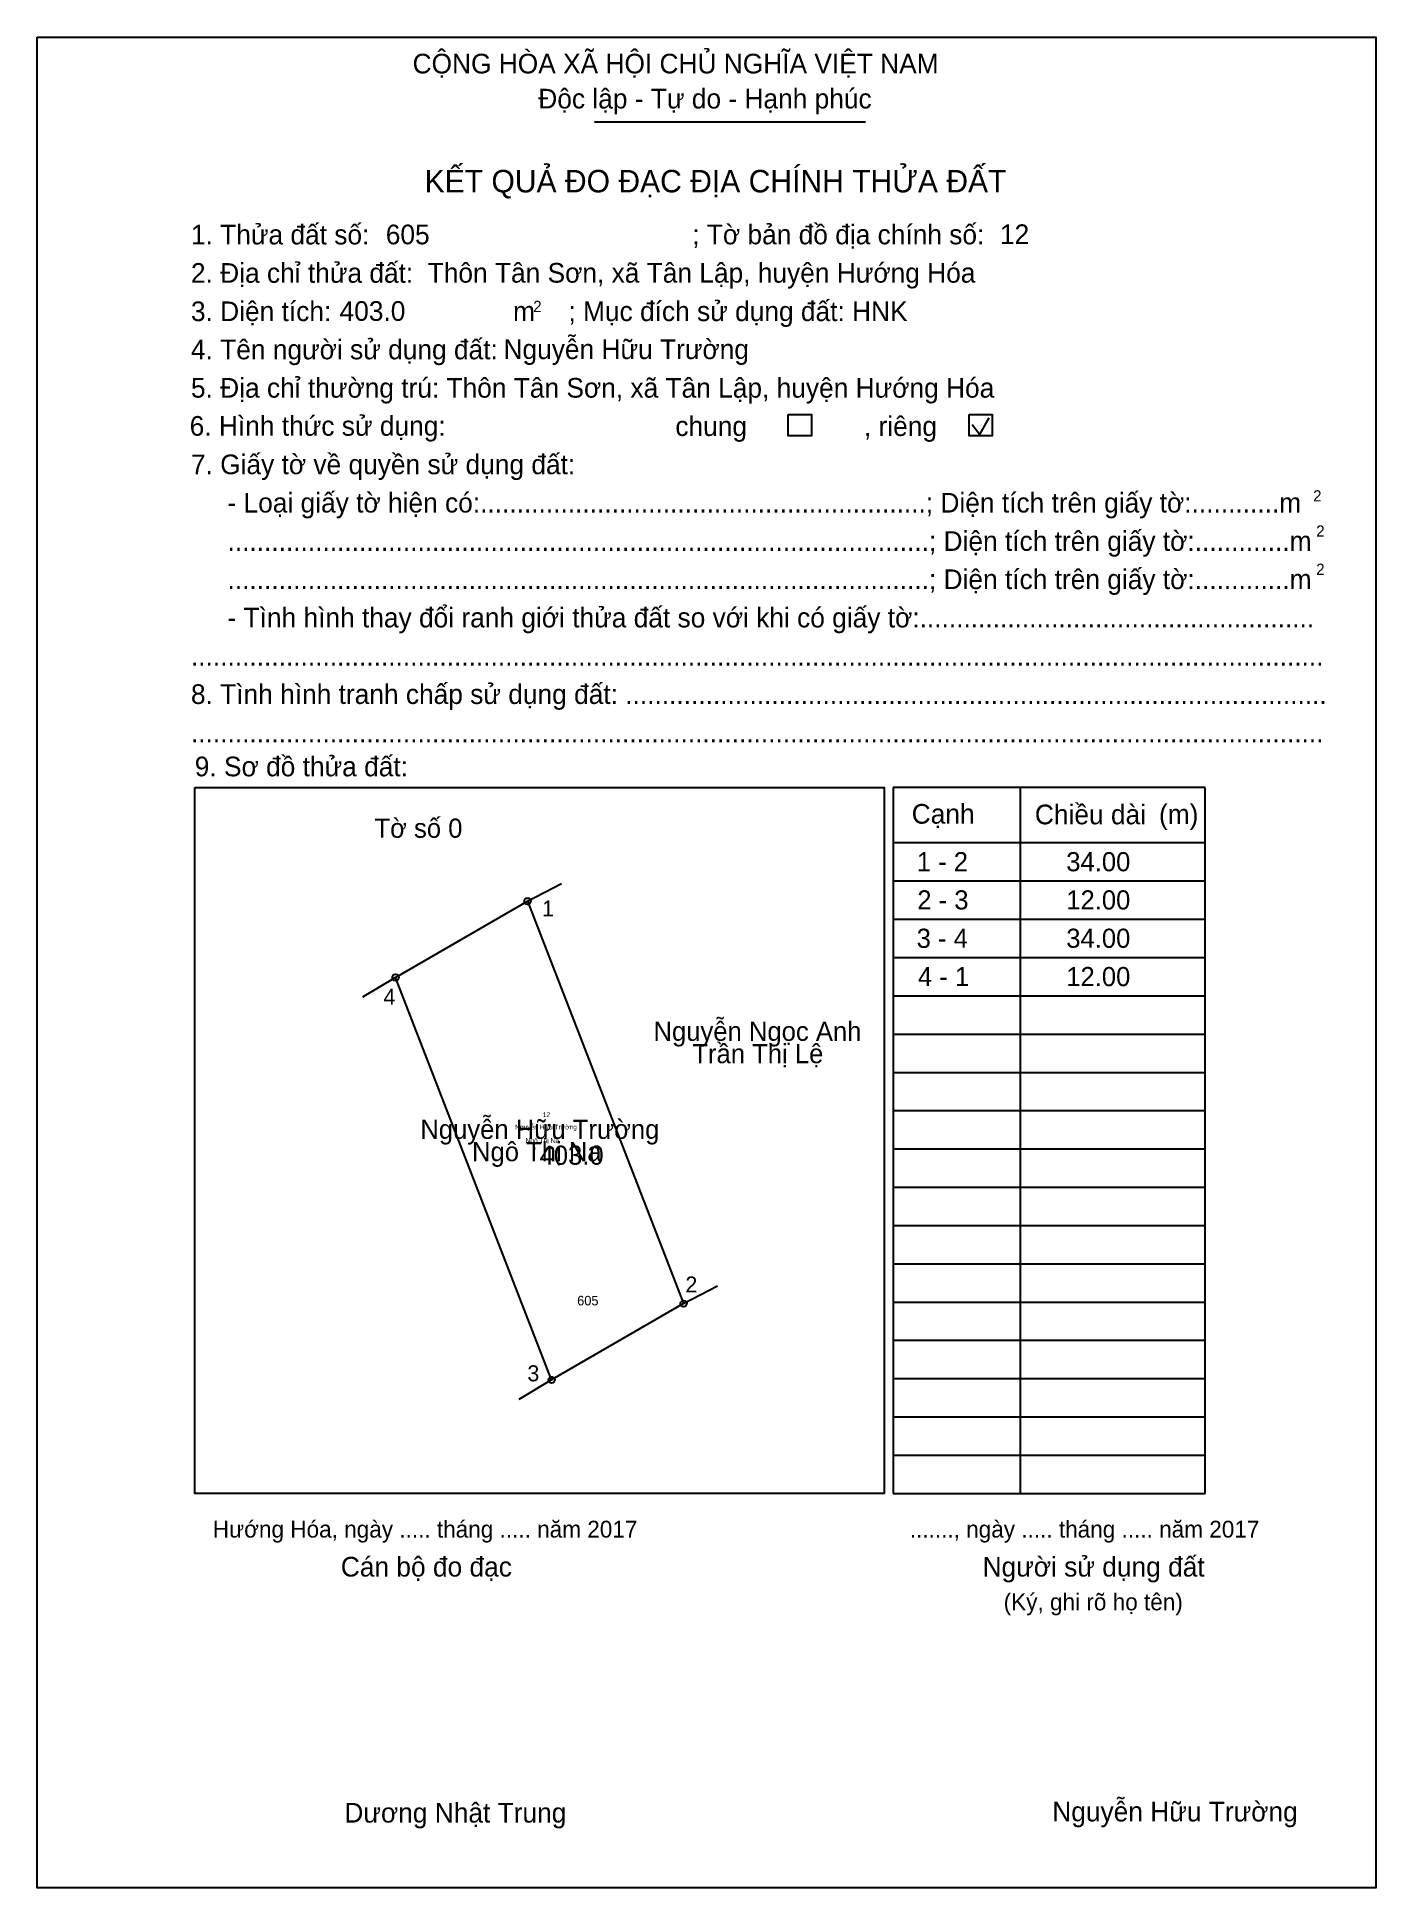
# Model space of a CAD drawing. Extents: x 548189 to 548294, y 1837770 to 1837916.
import ezdxf

# ---------------------------------------------------------------- set-up
doc = ezdxf.new("R2010")
doc.units = 0
for name, color, linetype in [('Level 1', 7, 'Continuous'), ('Level 10', 7, 'Continuous'), ('Level 11', 7, 'Continuous'), ('Level 13', 7, 'Continuous'), ('Level 15', 7, 'Continuous'), ('Level 18', 7, 'Continuous'), ('Level 2', 7, 'Continuous'), ('Level 21', 7, 'Continuous'), ('Level 27', 7, 'Continuous'), ('Level 36', 7, 'Continuous'), ('Level 48', 7, 'Continuous'), ('Level 50', 7, 'Continuous'), ('Level 52', 7, 'Continuous'), ('Level 6', 7, 'Continuous'), ('Level 9', 7, 'Continuous')]:
    doc.layers.add(name, color=color, linetype=linetype)

msp = doc.modelspace()

# ---------------------------------------------------------------- linework, layer by layer
at = {"layer": 'Level 1'}
for p, q in [((548188.6, 1837915.73), (548188.6, 1837915.73)), ((548232.5, 1837909.04), (548253.82, 1837909.04)), ((548262.23, 1837885.21), (548262.83, 1837884.43)), ((548262.83, 1837884.43), (548263.56, 1837885.74)), ((548201.02, 1837856.6), (548201.02, 1837856.6)), ((548280.58, 1837856.62), (548256.02, 1837856.62)), ((548256.02, 1837856.62), (548256.02, 1837800.99)), ((548266, 1837856.62), (548266, 1837800.99)), ((548280.58, 1837800.99), (548280.58, 1837856.62)), ((548256.02, 1837852.28), (548272.9, 1837852.28)), ((548272.9, 1837852.28), (548280.58, 1837852.28)), ((548256.02, 1837849.26), (548272.9, 1837849.26)), ((548272.9, 1837849.26), (548280.58, 1837849.26)), ((548256.02, 1837846.24), (548272.9, 1837846.24)), ((548272.9, 1837846.24), (548280.58, 1837846.24)), ((548256.02, 1837843.23), (548272.9, 1837843.23)), ((548272.9, 1837843.23), (548280.58, 1837843.23)), ((548256.02, 1837840.21), (548272.9, 1837840.21)), ((548272.9, 1837840.21), (548280.58, 1837840.21)), ((548256.02, 1837837.19), (548272.9, 1837837.19)), ((548272.9, 1837837.19), (548280.58, 1837837.19)), ((548256.02, 1837834.17), (548272.9, 1837834.17)), ((548272.9, 1837834.17), (548280.58, 1837834.17)), ((548256.02, 1837831.16), (548272.9, 1837831.16)), ((548272.9, 1837831.16), (548280.58, 1837831.16)), ((548256.02, 1837828.14), (548272.9, 1837828.14)), ((548272.9, 1837828.14), (548280.58, 1837828.14)), ((548256.02, 1837825.12), (548272.9, 1837825.12)), ((548272.9, 1837825.12), (548280.58, 1837825.12)), ((548256.02, 1837822.11), (548272.9, 1837822.11)), ((548272.9, 1837822.11), (548280.58, 1837822.11)), ((548256.02, 1837819.09), (548272.9, 1837819.09)), ((548272.9, 1837819.09), (548280.58, 1837819.09)), ((548256.02, 1837816.07), (548272.9, 1837816.07)), ((548272.9, 1837816.07), (548280.58, 1837816.07)), ((548256.02, 1837813.06), (548272.9, 1837813.06)), ((548272.9, 1837813.06), (548280.58, 1837813.06)), ((548256.02, 1837810.04), (548272.9, 1837810.04)), ((548272.9, 1837810.04), (548280.58, 1837810.04)), ((548256.02, 1837807.02), (548272.9, 1837807.02)), ((548272.9, 1837807.02), (548280.58, 1837807.02)), ((548256.02, 1837804.01), (548272.9, 1837804.01)), ((548272.9, 1837804.01), (548280.58, 1837804.01)), ((548280.58, 1837800.99), (548280.58, 1837801.53)), ((548255.31, 1837800.99), (548255.31, 1837800.99)), ((548256.02, 1837800.99), (548280.58, 1837800.99)), ((548294.02, 1837769.92), (548294.02, 1837769.92))]:
    msp.add_line(p, q, dxfattribs=at)
msp.add_lwpolyline([(548201.02, 1837856.6), (548255.31, 1837856.6), (548255.31, 1837800.99), (548201.02, 1837800.99)], close=True, dxfattribs=at)
at = {"layer": 'Level 10'}
msp.add_lwpolyline([(548216.83, 1837841.64), (548227.22, 1837847.65), (548239.51, 1837815.95), (548229.12, 1837809.94)], close=True, dxfattribs=at)
at = {"layer": 'Level 11'}
for centre in [(548227.22, 1837847.65), (548216.83, 1837841.64), (548216.83, 1837841.64), (548239.51, 1837815.95), (548229.12, 1837809.94)]:
    msp.add_circle(centre, 0.251, dxfattribs=at)
at = {"layer": 'Level 2'}
msp.add_lwpolyline([(548188.6, 1837915.73), (548294.02, 1837915.73), (548294.02, 1837769.92), (548188.6, 1837769.92)], close=True, dxfattribs=at)
at = {"layer": 'Level 27'}
for p, q in [((548227.22, 1837847.65), (548229.9, 1837849.04)), ((548216.83, 1837841.64), (548214.24, 1837840.09)), ((548239.51, 1837815.95), (548242.19, 1837817.34)), ((548229.12, 1837809.94), (548226.53, 1837808.39))]:
    msp.add_line(p, q, dxfattribs=at)
at = {"layer": 'Level 50'}
for points in [[(548247.75, 1837885.99), (548249.57, 1837885.99), (548249.57, 1837884.3), (548247.75, 1837884.3)], [(548262, 1837885.99), (548263.81, 1837885.99), (548263.81, 1837884.3), (548262, 1837884.3)]]:
    msp.add_lwpolyline(points, close=True, dxfattribs=at)

# ---------------------------------------------------------------- texts
at = {"layer": 'Level 1'}
for s, height, p in [('CỘNG HÒA XÃ HỘI CHỦ NGHĨA VIỆT NAM', 1.5485, (548218.17, 1837912.86)), ('Độc lập - Tự do - Hạnh phúc', 1.5485, (548228.07, 1837910.1)), ('KẾT QUẢ ĐO ĐẠC ĐỊA CHÍNH THỬA ĐẤT', 1.7699, (548219.12, 1837903.49)), ('1. Thửa đất số:', 1.5485, (548200.72, 1837899.39)), ('; Tờ bản đồ địa chính số:', 1.5485, (548240.19, 1837899.4)), ('2. Địa chỉ thửa đất:', 1.5485, (548200.72, 1837896.37)), ('3. Diện tích:', 1.5485, (548200.72, 1837893.35)), ('2', 0.885, (548227.67, 1837894.06)), ('; Mục đích sử dụng đất: HNK', 1.5486, (548230.44, 1837893.35)), ('m', 1.55, (548226.08, 1837893.35)), ('4. Tên người sử dụng đất:', 1.5485, (548200.72, 1837890.34)), ('5. Địa chỉ thường trú: Thôn Tân Sơn, xã Tân Lập, huyện Hướng Hóa', 1.5486, (548200.72, 1837887.32)), ('chung                , riêng', 1.5485, (548238.86, 1837884.3)), ('7. Giấy tờ về quyền sử dụng đất:', 1.5485, (548200.72, 1837881.29)), ('     - Loại giấy tờ hiện có:.............................................................; Diện tích trên giấy tờ:............m', 1.54854, (548200.72, 1837878.27)), ('2', 0.885, (548289.08, 1837879.14)), ('2', 0.885, (548289.32, 1837876.37)), ('     ................................................................................................; Diện tích trên giấy tờ:.............m', 1.54854, (548200.72, 1837875.25)), ('2', 0.885, (548289.32, 1837873.36)), ('     ................................................................................................; Diện tích trên giấy tờ:.............m', 1.54854, (548200.72, 1837872.24)), ('     - Tình hình thay đổi ranh giới thửa đất so với khi có giấy tờ:......................................................', 1.54854, (548200.72, 1837869.22)), ('...........................................................................................................................................................', 1.54854, (548200.72, 1837866.2)), ('8. Tình hình tranh chấp sử dụng đất: ................................................................................................', 1.54854, (548200.72, 1837863.19)), ('...........................................................................................................................................................', 1.54854, (548200.72, 1837860.17)), ('9. Sơ đồ thửa đất:', 1.5485, (548201.02, 1837857.49)), ('Cạnh', 1.549, (548257.47, 1837853.76)), ('Chiều dài', 1.549, (548267.17, 1837853.71)), ('(m)', 1.549, (548276.94, 1837853.73)), ('Hướng Hóa, ngày ..... tháng ..... năm 2017', 1.3274, (548202.44, 1837797.52)), ('......., ngày ..... tháng ..... năm 2017', 1.3274, (548257.32, 1837797.52)), ('Cán bộ đo đạc', 1.5486, (548212.52, 1837794.45)), ('Người sử dụng đất', 1.5485, (548263.05, 1837794.45)), ('(Ký, ghi rõ họ tên)', 1.3274, (548264.71, 1837791.79)), ('Dương Nhật Trung', 1.5486, (548212.8, 1837775.07))]:
    msp.add_text(s, height=height, dxfattribs=at).set_placement(p)
at = {"layer": 'Level 13'}
for s, height, p in [('Nguyễn Hữu Trường', 1.5084, (548218.78, 1837828.93)), ('Nguyễn Hữu Trường', 0.3771, (548226.25, 1837829.67)), ('Ngô Thị Na', 1.508, (548222.85, 1837827.17)), ('.', 1.51, (548227.47, 1837828.05)), ('403.0', 1.508, (548228.17, 1837826.89))]:
    msp.add_text(s, height=height, dxfattribs=at).set_placement(p)
at = {"layer": 'Level 15'}
msp.add_text('Ngô Thị Na', height=0.377, dxfattribs=at).set_placement((548227.07, 1837828.61))
at = {"layer": 'Level 18'}
msp.add_text('12', height=0.377, dxfattribs=at).set_placement((548228.42, 1837830.65))
at = {"layer": 'Level 21'}
msp.add_text('605', height=0.754, dxfattribs=at).set_placement((548231.13, 1837815.81))
at = {"layer": 'Level 36'}
for s, height, p in [('Tờ số 0', 1.508, (548215.17, 1837852.65)), ('Nguyễn Ngọc Anh', 1.5084, (548237.14, 1837836.65)), ('Trần Thị Lệ', 1.5084, (548240.2, 1837834.89))]:
    msp.add_text(s, height=height, dxfattribs=at).set_placement(p)
at = {"layer": 'Level 48'}
msp.add_text('6. Hình thức sử dụng:', height=1.5486, dxfattribs=at).set_placement((548200.62, 1837884.32))
at = {"layer": 'Level 52'}
for s, p in [('1 - 2', (548257.87, 1837850.01)), ('34.00', (548269.64, 1837850.01)), ('2 - 3', (548257.91, 1837847)), ('12.00', (548269.64, 1837847)), ('3 - 4', (548257.86, 1837843.98)), ('34.00', (548269.64, 1837843.98)), ('4 - 1', (548257.96, 1837840.96)), ('12.00', (548269.64, 1837840.96))]:
    msp.add_text(s, height=1.508, dxfattribs=at).set_placement(p)
at = {"layer": 'Level 6'}
for s, height, p in [('605', 1.549, (548216.06, 1837899.4)), ('12', 1.549, (548264.42, 1837899.42)), ('Thôn Tân Sơn, xã Tân Lập, huyện Hướng Hóa', 1.5486, (548219.36, 1837896.38)), ('403.0', 1.549, (548212.42, 1837893.37)), ('Nguyễn Hữu Trường', 1.5486, (548225.33, 1837890.36)), ('Nguyễn Hữu Trường', 1.5486, (548268.54, 1837775.16))]:
    msp.add_text(s, height=height, dxfattribs=at).set_placement(p)
at = {"layer": 'Level 9'}
for s, p in [('1', (548228.37, 1837846.45)), ('4', (548215.88, 1837839.49)), ('2', (548239.65, 1837816.83)), ('3', (548227.21, 1837809.83))]:
    msp.add_text(s, height=1.26, dxfattribs=at).set_placement(p)

doc.saveas('drawing.dxf')
